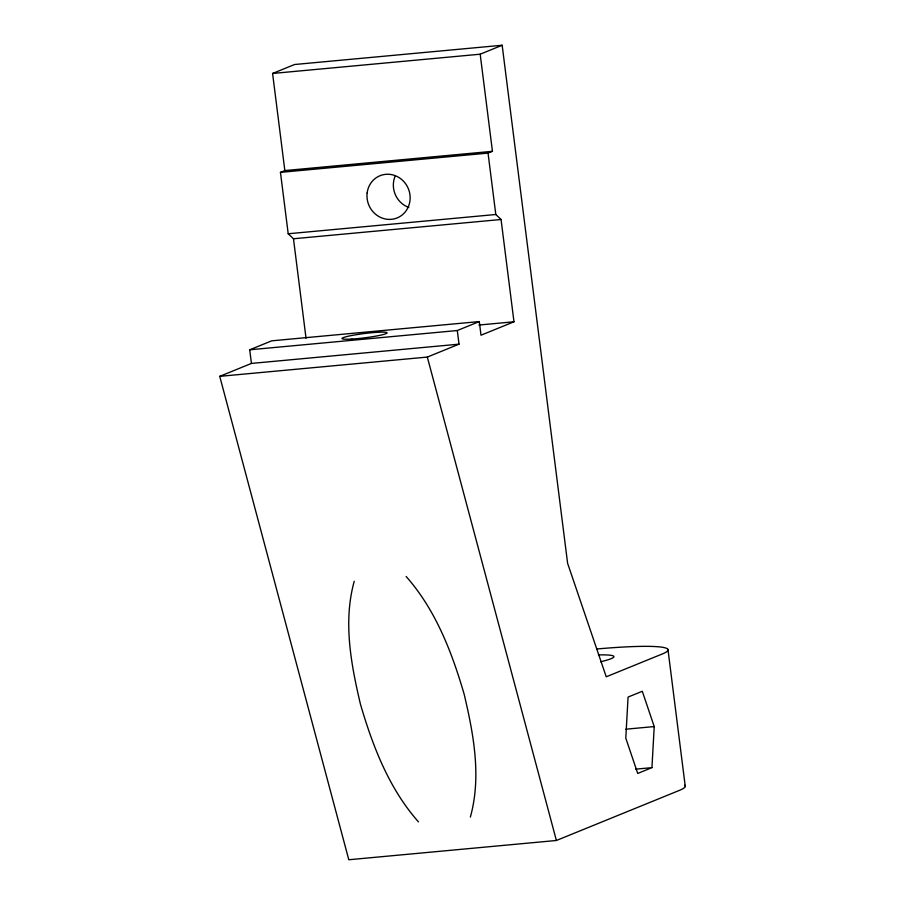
<?xml version="1.0" encoding="UTF-8"?>
<svg xmlns="http://www.w3.org/2000/svg" width="905" height="905" viewBox="0 0 905 905"><rect width="100%" height="100%" fill="white"/><g stroke="black" fill="none" stroke-linecap="round" stroke-linejoin="round"><path stroke-width="1.36" d="M651.939 767.644L654.225 726.568L642.29 691.273L628.07 697.065L625.796 738.141L637.72 773.436L651.939 767.644L635.717 769.148M354.228 581.293C343.006 621.656 351.016 664.1 360.394 704C372.69 746.173 388.992 788.549 418.472 821.887M470.362 817.068C481.584 776.705 473.575 734.26 464.197 694.361C451.912 652.188 435.599 609.812 406.13 576.474M306.037 338.244L293.469 238.762L288.209 233.762L280.459 172.369L284.849 170.581L272.586 73.463L294.566 64.515L502.162 45.25L567.616 563.351L606.237 676.793L662.268 653.976A110.455 10.396 -7.2 0 0 596.825 648.987M272.586 73.463L480.182 54.198L502.162 45.25M280.459 172.369L488.044 153.103L492.444 151.316L480.182 54.198M684.689 785.235A110.455 10.396 -7.2 0 1 679.497 790.348L556.394 840.485L348.798 859.75L219.734 376.344L251.432 363.425L249.712 349.794L271.692 340.834L479.288 321.569L481.008 335.212L513.983 321.784L501.053 219.496L495.804 214.496L488.044 153.103M249.712 349.794L457.297 330.529L479.288 321.569M219.734 376.344L427.318 357.079L459.027 344.16L457.297 330.529M284.849 170.581L492.444 151.316M288.209 233.762L495.804 214.496M293.469 238.762L501.053 219.496M478.915 325.031L513.983 321.784M251.432 363.425L459.027 344.16M625.841 729.204L654.225 726.568M427.318 357.079L556.394 840.485M667.958 649.451L685.266 786.456M598.42 654.926A55.918 5.26 -7.2 0 1 600.626 661.77M408.822 207.449A22.783 21.392 67.8 0 1 394.976 176.554M351.955 339.047A22.783 2.149 -7.2 0 0 387.057 332.995A22.783 2.149 -7.2 0 0 354.489 334.997A22.783 2.149 -7.2 0 0 351.955 339.047M367.147 192.923A22.783 21.392 67.8 0 0 396.843 218.048A22.783 21.392 67.8 0 0 401.684 179.507A22.783 21.392 67.8 0 0 367.147 192.923"/></g></svg>
